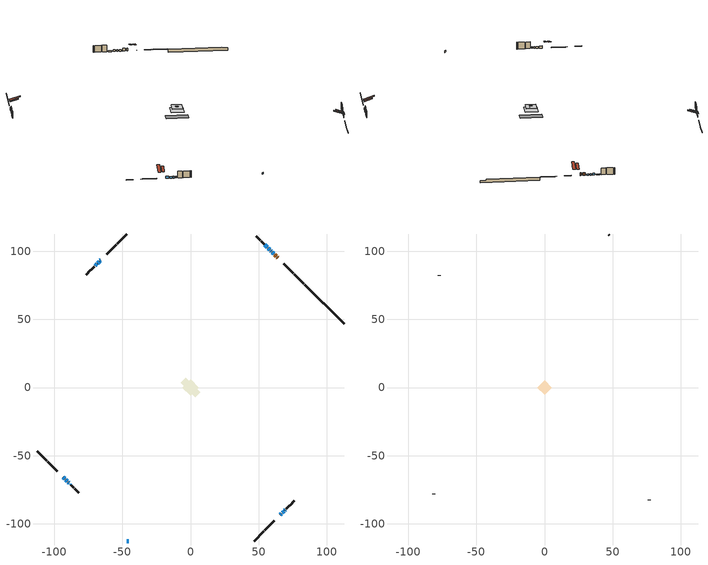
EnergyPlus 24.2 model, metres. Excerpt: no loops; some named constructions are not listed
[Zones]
conditioned space
 floor adiabatic (AdiabaticFloorConstruction): -6.22,0 0,6.22 6.22,0 0,-6.22 z3.63
 floor foundation (Slab1 construction): -7.19,3.61 -3.61,7.19 7.19,-3.61 3.61,-7.19 z-1.22
 wall outside (RimJoist1 construction): 46.62,-112.54 53.66,-105.5 / -112.54,-46.62 -105.5,-53.66 / -46.62,112.54 -53.66,105.5 / 83.13,76.03 76.09,83.07 z1.19:1.49
 wall outside (RimJoist2 construction): 54.32,-104.84 61.36,-97.8 / -104.84,-54.32 -97.8,-61.36 / -54.32,104.84 -61.36,97.8 / 75.43,83.73 68.39,90.77 z1.19:1.49
 wall outside (AdiabaticWallConstruction 1): 63.99,95.17 63.53,95.63 / 62.88,96.29 61.65,97.51 z1.19:3.22
 wall outside (AdiabaticWallConstruction): 61,98.16 59.92,99.24 z1.19:2.11; -46.62,-112.54 -45.17,-112.54 / -65.76,93.4 -66.41,92.75 / -91.45,-67.71 -90.37,-68.79 / -68.59,90.57 -69.88,89.28 / 67.28,-91.88 68.58,-90.58 / 69.23,-89.93 69.51,-89.65 / -89.71,-69.45 -89.2,-69.96 / -88.55,-70.62 -88.37,-70.79 z1.19:2.41; 59.26,99.9 58.72,100.44 z1.19:2.21; 58.07,101.09 56.99,102.17 z1.19:2.56; -93.4,-65.76 -92.1,-67.06 z1.19:2.71; 56.33,102.83 54.61,104.55 / -67.07,92.09 -67.93,91.23 / 65.76,-93.4 66.63,-92.53 z1.19:1.8
 wall outside (Wall1 construction): 70.17,-89 72.35,-86.81 / -87.72,-71.44 -85.54,-73.62 / -70.54,88.62 -72.72,86.44 / 53.95,105.21 51.77,107.39 z1.19:6.07
 wall outside (Wall2 construction): 73,-86.16 75.99,-83.17 / -84.88,-74.28 -81.89,-77.27 / -73.38,85.78 -76.36,82.8 / 51.11,108.05 48.12,111.04 z1.19:6.07
 wall foundation (FoundationWall1 construction): 83.79,75.37,-1.22 83.79,75.37,1.19 109.67,49.49,1.19 109.67,49.49,0.46 112.54,46.62,0.46 112.54,46.62,-1.22
 window (WindowConstruction): 61,98.16 59.92,99.24 z1.19:2.1
 window (WindowConstruction 11): -46.62,-112.54 -45.17,-112.54 z1.19:2.41
 window (WindowConstruction 3): 59.26,99.9 58.72,100.44 z1.19:2.2
 window (WindowConstruction 4): 58.07,101.09 56.99,102.17 z1.19:2.56
 window (WindowConstruction 5): -65.76,93.4 -66.41,92.75 z1.19:2.41
 window (WindowConstruction 6): -93.4,-65.76 -92.1,-67.06 z1.19:2.71
 window (WindowConstruction 7): -91.45,-67.71 -90.37,-68.79 z1.19:2.41
 window (WindowConstruction 12): 56.33,102.83 54.61,104.55 z1.19:1.8
 window (WindowConstruction 13): -67.07,92.09 -67.93,91.23 z1.19:1.8
 window (WindowConstruction 14): 65.76,-93.4 66.63,-92.53 z1.19:1.8
 window (WindowConstruction 1): -68.59,90.57 -69.88,89.28 z1.19:2.41
 window (WindowConstruction 2): 67.28,-91.88 68.58,-90.58 z1.19:2.41
 window (WindowConstruction 8): 69.23,-89.93 69.51,-89.65 z1.19:2.41
 window (WindowConstruction 9): -89.71,-69.45 -89.2,-69.96 z1.19:2.41
 window (WindowConstruction 10): -88.54,-70.62 -88.37,-70.79 z1.19:2.41
 door (Door): 63.99,95.17 63.53,95.63 z1.19:3.22
 door (Door 1): 62.87,96.29 61.65,97.51 z1.19:3.22
 ceiling adiabatic (AdiabaticFloorConstruction): 0,-6.22 6.22,0 0,6.22 -6.22,0 z3.63
 roof outside (Roof3 construction): 65.11,-94.05,6.07 61.1,-90.04,7.96 60.04,-91.1,7.96 64.05,-95.11,6.07; -94.05,-65.11,6.07 -90.04,-61.1,7.96 -91.1,-60.04,7.96 -95.11,-64.05,6.07; -65.11,94.05,6.07 -61.1,90.04,7.96 -60.04,91.1,7.96 -64.05,95.11,6.07; 64.64,94.52,6.07 60.63,90.51,7.96 61.69,89.45,7.96 65.7,93.46,6.07
attic - vented
 floor to conditioned space (Floor1 construction Reversed): -5.18,0 0,5.18 5.18,0 0,-5.18 z6.07
 floor to conditioned space (Floor2 construction Reversed): -1.36,0 0,1.36 1.36,0 0,-1.36 z6.07
 wall outside (Wall3 construction): 76.65,-82.51 76.84,-82.32 / -81.23,-77.93 -81.04,-78.12 / -77.02,82.14 -77.21,81.95 / 47.47,111.69 47.27,111.89 z1.19:6.07
 roof outside (Roof1 construction): 63.39,-95.77,6.07 58.18,-90.55,8.53 56.8,-91.92,8.53 62.02,-97.14,6.07; -95.77,-63.39,6.07 -90.55,-58.18,8.53 -91.92,-56.8,8.53 -97.14,-62.02,6.07; -63.39,95.77,6.07 -58.18,90.55,8.53 -56.8,91.92,8.53 -62.02,97.14,6.07; 66.36,92.8,6.07 61.14,87.59,8.53 62.52,86.21,8.53 67.73,91.43,6.07
[Material] Roughness=Rough; Thermal Absorptance=0.9
Name | Thickness {m} | Conductivity {W/m-K} | Density {kg/m3} | Specific Heat {J/kg-K} | Solar Absorptance | Visible Absorptance
ceiling loosefill ins | 0.338667 | 0.0480833 | 16.02 | 1046.75 | 0.7 | 0.7
ceiling stud and cavity | 0.1397 | 0.629645 | 65.682 | 1177.47 | 0.7 | 0.7
ceiling stud and cavity 1 | 0.1397 | 0.678077 | 65.682 | 1177.47 | 0.7 | 0.7
gypsum board | 0.0127 | 0.160291 | 801 | 837.4 | 0.6 | 0.6
[Construction]
Floor1 construction: ceiling loosefill ins, ceiling stud and cavity, gypsum board
Floor2 construction: ceiling loosefill ins, ceiling stud and cavity 1, gypsum board
[EnergyManagementSystem:OutputVariable] Type of Data in Variable=Summed; Update Frequency=ZoneTimestep
Name | EMS Variable | EMS Program or Subroutine | Units
loads_htg_mechvent_annual_outvar; Energy Management System Output Variable 20 | loads_htg_mechvent | component_loads_program | J
loads_htg_whf_annual_outvar; Energy Management System Output Variable 21 | loads_htg_whf | component_loads_program | J
loads_htg_ducts_annual_outvar; Energy Management System Output Variable 22 | loads_htg_ducts | component_loads_program | J
loads_htg_intgains_annual_outvar; Energy Management System Output Variable 23 | loads_htg_intgains | component_loads_program | J
loads_htg_lighting_annual_outvar; Energy Management System Output Variable 24 | loads_htg_lighting | component_loads_program | J
loads_clg_roofs_annual_outvar; Energy Management System Output Variable 25 | loads_clg_roofs | component_loads_program | J
loads_clg_ceilings_annual_outvar; Energy Management System Output Variable 26 | loads_clg_ceilings | component_loads_program | J
loads_clg_walls_annual_outvar; Energy Management System Output Variable 27 | loads_clg_walls | component_loads_program | J
loads_clg_rim_joists_annual_outvar; Energy Management System Output Variable 28 | loads_clg_rim_joists | component_loads_program | J
loads_clg_foundation_walls_annual_outvar; Energy Management System Output Variable 29 | loads_clg_foundation_walls | component_loads_program | J
loads_clg_doors_annual_outvar; Energy Management System Output Variable 30 | loads_clg_doors | component_loads_program | J
loads_clg_windows_conduction_annual_outvar; Energy Management System Output Variable 31 | loads_clg_windows_conduction | component_loads_program | J
loads_clg_windows_solar_annual_outvar; Energy Management System Output Variable 32 | loads_clg_windows_solar | component_loads_program | J
loads_clg_skylights_conduction_annual_outvar; Energy Management System Output Variable 33 | loads_clg_skylights_conduction | component_loads_program | J
loads_clg_skylights_solar_annual_outvar; Energy Management System Output Variable 34 | loads_clg_skylights_solar | component_loads_program | J
loads_clg_floors_annual_outvar; Energy Management System Output Variable 35 | loads_clg_floors | component_loads_program | J
loads_clg_slabs_annual_outvar; Energy Management System Output Variable 36 | loads_clg_slabs | component_loads_program | J
loads_clg_internal_mass_annual_outvar; Energy Management System Output Variable 37 | loads_clg_internal_mass | component_loads_program | J
loads_clg_infil_annual_outvar; Energy Management System Output Variable 38 | loads_clg_infil | component_loads_program | J
loads_clg_natvent_annual_outvar; Energy Management System Output Variable 39 | loads_clg_natvent | component_loads_program | J
loads_clg_mechvent_annual_outvar; Energy Management System Output Variable 40 | loads_clg_mechvent | component_loads_program | J
loads_clg_whf_annual_outvar; Energy Management System Output Variable 41 | loads_clg_whf | component_loads_program | J
loads_clg_ducts_annual_outvar; Energy Management System Output Variable 42 | loads_clg_ducts | component_loads_program | J
loads_clg_intgains_annual_outvar; Energy Management System Output Variable 43 | loads_clg_intgains | component_loads_program | J
loads_clg_lighting_annual_outvar; Energy Management System Output Variable 44 | loads_clg_lighting | component_loads_program | J
loads_htg_tot_annual_outvar; Energy Management System Output Variable 1; Energy Management System Output Variable 45 | loads_htg_tot | total_loads_program | J
loads_clg_tot_annual_outvar; Energy Management System Output Variable 2; Energy Management System Output Variable 46 | loads_clg_tot | total_loads_program | J
Energy Management System Output Variable 3 | htg_unmet_hours | unmet_hours_program | hr
Energy Management System Output Variable 4 | clg_unmet_hours | unmet_hours_program | hr
Energy Management System Output Variable 5 | loads_htg_roofs | component_loads_program | J
Energy Management System Output Variable 6 | loads_htg_ceilings | component_loads_program | J
Energy Management System Output Variable 7 | loads_htg_walls | component_loads_program | J
Energy Management System Output Variable 8 | loads_htg_rim_joists | component_loads_program | J
Energy Management System Output Variable 9 | loads_htg_foundation_walls | component_loads_program | J
Energy Management System Output Variable 10 | loads_htg_doors | component_loads_program | J
Energy Management System Output Variable 11 | loads_htg_windows_conduction | component_loads_program | J
Energy Management System Output Variable 12 | loads_htg_windows_solar | component_loads_program | J
Energy Management System Output Variable 13 | loads_htg_skylights_conduction | component_loads_program | J
Energy Management System Output Variable 14 | loads_htg_skylights_solar | component_loads_program | J
Energy Management System Output Variable 15 | loads_htg_floors | component_loads_program | J
Energy Management System Output Variable 16 | loads_htg_slabs | component_loads_program | J
Energy Management System Output Variable 17 | loads_htg_internal_mass | component_loads_program | J
Energy Management System Output Variable 18 | loads_htg_infil | component_loads_program | J
Energy Management System Output Variable 19 | loads_htg_natvent | component_loads_program | J
[Schedule:Day:Interval]
interior lighting schedule day: No, 01:00, 0.108182, 04:00, 0.0901515, 05:00, 0.0991667, 06:00, 0.162273, 07:00, 0.270455, 08:00, 0.342576, 10:00, 0.369621, 11:00, 0.351591, 12:00, 0.333561, 13:00, 0.324545, 14:00, 0.31553, 15:00, 0.333561, 16:00, 0.369621, 17:00, 0.450758, 18:00, 0.585985, 19:00, 0.775303, 20:00, 0.955606, 21:00, 0.991667, 22:00, 0.712197, 23:00, 0.360606, 24:00, 0.162273
interior lighting schedule day 1: No, 01:00, 0.100909, 04:00, 0.0840909, 05:00, 0.0925, 06:00, 0.151364, 07:00, 0.252273, 08:00, 0.319545, 10:00, 0.344773, 11:00, 0.327955, 12:00, 0.311136, 13:00, 0.302727, 14:00, 0.294318, 15:00, 0.311136, 16:00, 0.344773, 17:00, 0.420455, 18:00, 0.546591, 19:00, 0.723182, 20:00, 0.891364, 21:00, 0.925, 22:00, 0.664318, 23:00, 0.336364, 24:00, 0.151364
interior lighting schedule day 2: No, 01:00, 0.0927273, 04:00, 0.0772727, 05:00, 0.085, 06:00, 0.139091, 07:00, 0.231818, 08:00, 0.293636, 10:00, 0.316818, 11:00, 0.301364, 12:00, 0.285909, 13:00, 0.278182, 14:00, 0.270455, 15:00, 0.285909, 16:00, 0.316818, 17:00, 0.386364, 18:00, 0.502273, 19:00, 0.664545, 20:00, 0.819091, 21:00, 0.85, 22:00, 0.610455, 23:00, 0.309091, 24:00, 0.139091
interior lighting schedule day 3: No, 01:00, 0.0845455, 04:00, 0.0704545, 05:00, 0.0775, 06:00, 0.126818, 07:00, 0.211364, 08:00, 0.267727, 10:00, 0.288864, 11:00, 0.274773, 12:00, 0.260682, 13:00, 0.253636, 14:00, 0.246591, 15:00, 0.260682, 16:00, 0.288864, 17:00, 0.352273, 18:00, 0.457955, 19:00, 0.605909, 20:00, 0.746818, 21:00, 0.775, 22:00, 0.556591, 23:00, 0.281818, 24:00, 0.126818
interior lighting schedule day 4: No, 01:00, 0.0763636, 04:00, 0.0636364, 05:00, 0.07, 06:00, 0.114545, 07:00, 0.190909, 08:00, 0.241818, 10:00, 0.260909, 11:00, 0.248182, 12:00, 0.235455, 13:00, 0.229091, 14:00, 0.222727, 15:00, 0.235455, 16:00, 0.260909, 17:00, 0.318182, 18:00, 0.413636, 19:00, 0.547273, 20:00, 0.674545, 21:00, 0.7, 22:00, 0.502727, 23:00, 0.254545, 24:00, 0.114545
interior lighting schedule day 5: No, 01:00, 0.0727273, 04:00, 0.0606061, 05:00, 0.0666667, 06:00, 0.109091, 07:00, 0.181818, 08:00, 0.230303, 10:00, 0.248485, 11:00, 0.236364, 12:00, 0.224242, 13:00, 0.218182, 14:00, 0.212121, 15:00, 0.224242, 16:00, 0.248485, 17:00, 0.30303, 18:00, 0.393939, 19:00, 0.521212, 20:00, 0.642424, 21:00, 0.666667, 22:00, 0.478788, 23:00, 0.242424, 24:00, 0.109091
interior lighting schedule day 6: No, 01:00, 0.0745455, 04:00, 0.0621212, 05:00, 0.0683333, 06:00, 0.111818, 07:00, 0.186364, 08:00, 0.236061, 10:00, 0.254697, 11:00, 0.242273, 12:00, 0.229848, 13:00, 0.223636, 14:00, 0.217424, 15:00, 0.229848, 16:00, 0.254697, 17:00, 0.310606, 18:00, 0.403788, 19:00, 0.534242, 20:00, 0.658485, 21:00, 0.683333, 22:00, 0.490758, 23:00, 0.248485, 24:00, 0.111818
interior lighting schedule day 7: No, 01:00, 0.08, 04:00, 0.0666667, 05:00, 0.0733333, 06:00, 0.12, 07:00, 0.2, 08:00, 0.253333, 10:00, 0.273333, 11:00, 0.26, 12:00, 0.246667, 13:00, 0.24, 14:00, 0.233333, 15:00, 0.246667, 16:00, 0.273333, 17:00, 0.333333, 18:00, 0.433333, 19:00, 0.573333, 20:00, 0.706667, 21:00, 0.733333, 22:00, 0.526667, 23:00, 0.266667, 24:00, 0.12
interior lighting schedule day 8: No, 01:00, 0.0890909, 04:00, 0.0742424, 05:00, 0.0816667, 06:00, 0.133636, 07:00, 0.222727, 08:00, 0.282121, 10:00, 0.304394, 11:00, 0.289545, 12:00, 0.274697, 13:00, 0.267273, 14:00, 0.259848, 15:00, 0.274697, 16:00, 0.304394, 17:00, 0.371212, 18:00, 0.482576, 19:00, 0.638485, 20:00, 0.78697, 21:00, 0.816667, 22:00, 0.586515, 23:00, 0.29697, 24:00, 0.133636
interior lighting schedule day 9: No, 01:00, 0.0972727, 04:00, 0.0810606, 05:00, 0.0891667, 06:00, 0.145909, 07:00, 0.243182, 08:00, 0.30803, 10:00, 0.332348, 11:00, 0.316136, 12:00, 0.299924, 13:00, 0.291818, 14:00, 0.283712, 15:00, 0.299924, 16:00, 0.332348, 17:00, 0.405303, 18:00, 0.526894, 19:00, 0.697121, 20:00, 0.859242, 21:00, 0.891667, 22:00, 0.640379, 23:00, 0.324242, 24:00, 0.145909
interior lighting schedule day 10: No, 01:00, 0.105455, 04:00, 0.0878788, 05:00, 0.0966667, 06:00, 0.158182, 07:00, 0.263636, 08:00, 0.333939, 10:00, 0.360303, 11:00, 0.342727, 12:00, 0.325152, 13:00, 0.316364, 14:00, 0.307576, 15:00, 0.325152, 16:00, 0.360303, 17:00, 0.439394, 18:00, 0.571212, 19:00, 0.755758, 20:00, 0.931515, 21:00, 0.966667, 22:00, 0.694242, 23:00, 0.351515, 24:00, 0.158182
interior lighting schedule day 11: No, 01:00, 0.109091, 04:00, 0.0909091, 05:00, 0.1, 06:00, 0.163636, 07:00, 0.272727, 08:00, 0.345455, 10:00, 0.372727, 11:00, 0.354545, 12:00, 0.336364, 13:00, 0.327273, 14:00, 0.318182, 15:00, 0.336364, 16:00, 0.372727, 17:00, 0.454545, 18:00, 0.590909, 19:00, 0.781818, 20:00, 0.963636, 21:00, 1, 22:00, 0.718182, 23:00, 0.363636, 24:00, 0.163636
interior lighting schedule default day; occupants schedule default day; clothes dryer schedule default day; cooking range schedule default day; mech vent range fan 0 schedule default day; misc plug loads schedule default day; general water use schedule default day; heating setpoint default day; cooling setpoint default day; clothes dryer exhaust 0 schedule default day; cooling season schedule day; cooling season schedule day 2; cooling season schedule default day; exterior lighting schedule default day; natural vent schedule default day: No, 24:00, 0
occupants schedule day: No, 05:00, 0.426829, 06:00, 0.719512, 07:00, 1, 08:00, 0.670732, 09:00, 0.329268, 14:00, 0.170732, 15:00, 0.231707, 16:00, 0.329268, 17:00, 0.5, 18:00, 0.670732, 19:00, 0.829268, 21:00, 1, 22:00, 0.853659, 23:00, 0.646341, 24:00, 0.426829
clothes dryer schedule day; clothes dryer exhaust 0 schedule day: No, 01:00, 0.123457, 02:00, 0.0740741, 03:00, 0.0493827, 04:00, 0.0246914, 05:00, 0.0493827, 06:00, 0.0740741, 07:00, 0.197531, 08:00, 0.395062, 09:00, 0.592593, 10:00, 0.839506, 11:00, 0.962963, 12:00, 1, 13:00, 0.91358, 14:00, 0.82716, 15:00, 0.716049, 16:00, 0.753086, 17:00, 0.679012, 18:00, 0.666667, 20:00, 0.62963, 21:00, 0.641975, 22:00, 0.666667, 23:00, 0.54321, 24:00, 0.296296
cooking range schedule day: No, 05:00, 0.0597015, 06:00, 0.11194, 07:00, 0.171642, 08:00, 0.291045, 11:00, 0.343284, 12:00, 0.402985, 13:00, 0.462687, 14:00, 0.343284, 15:00, 0.291045, 16:00, 0.402985, 17:00, 0.567164, 18:00, 1, 19:00, 0.850746, 20:00, 0.432836, 21:00, 0.291045, 22:00, 0.231343, 23:00, 0.171642, 24:00, 0.11194
mech vent range fan 0 schedule day: No, 18:00, 0, 19:00, 1, 20:00, 0.2, 24:00, 0
misc plug loads schedule day: No, 06:00, 0.705882, 07:00, 0.745098, 08:00, 0.803922, 15:00, 0.823529, 16:00, 0.862745, 17:00, 0.921569, 18:00, 0.980392, 19:00, 1, 20:00, 0.980392, 21:00, 0.941176, 22:00, 0.862745, 23:00, 0.784314, 24:00, 0.72549
general water use schedule day: No, 01:00, 0.315068, 03:00, 0.287671, 04:00, 0.342466, 05:00, 0.369863, 06:00, 0.520548, 07:00, 0.60274, 08:00, 0.534247, 10:00, 0.506849, 11:00, 0.465753, 14:00, 0.479452, 15:00, 0.534247, 16:00, 0.589041, 17:00, 0.69863, 18:00, 0.876712, 19:00, 0.890411, 20:00, 0.986301, 21:00, 1, 22:00, 0.863014, 23:00, 0.616438, 24:00, 0.465753
heating setpoint day: No, 07:00, 18, 23:00, 21, 24:00, 18
cooling setpoint day: No, 24:00, 25
cooling season schedule day 1: No, 24:00, 1
exterior lighting schedule day: No, 01:00, 0.566667, 03:00, 0.524167, 05:00, 0.495833, 06:00, 0.5525, 07:00, 0.623333, 08:00, 0.580833, 09:00, 0.439167, 10:00, 0.354167, 12:00, 0.34, 13:00, 0.354167, 14:00, 0.396667, 15:00, 0.425, 16:00, 0.495833, 17:00, 0.623333, 18:00, 0.793333, 19:00, 0.906667, 20:00, 0.963333, 21:00, 0.991667, 22:00, 0.920833, 23:00, 0.793333, 24:00, 0.665833
exterior lighting schedule day 1: No, 01:00, 0.528571, 03:00, 0.488929, 05:00, 0.4625, 06:00, 0.515357, 07:00, 0.581429, 08:00, 0.541786, 09:00, 0.409643, 10:00, 0.330357, 12:00, 0.317143, 13:00, 0.330357, 14:00, 0.37, 15:00, 0.396429, 16:00, 0.4625, 17:00, 0.581429, 18:00, 0.74, 19:00, 0.845714, 20:00, 0.898571, 21:00, 0.925, 22:00, 0.858929, 23:00, 0.74, 24:00, 0.621071
exterior lighting schedule day 10: No, 01:00, 0.552381, 03:00, 0.510952, 05:00, 0.483333, 06:00, 0.538571, 07:00, 0.607619, 08:00, 0.56619, 09:00, 0.428095, 10:00, 0.345238, 12:00, 0.331429, 13:00, 0.345238, 14:00, 0.386667, 15:00, 0.414286, 16:00, 0.483333, 17:00, 0.607619, 18:00, 0.773333, 19:00, 0.88381, 20:00, 0.939048, 21:00, 0.966667, 22:00, 0.897619, 23:00, 0.773333, 24:00, 0.649048
exterior lighting schedule day 11: No, 01:00, 0.571429, 03:00, 0.528571, 05:00, 0.5, 06:00, 0.557143, 07:00, 0.628571, 08:00, 0.585714, 09:00, 0.442857, 10:00, 0.357143, 12:00, 0.342857, 13:00, 0.357143, 14:00, 0.4, 15:00, 0.428571, 16:00, 0.5, 17:00, 0.628571, 18:00, 0.8, 19:00, 0.914286, 20:00, 0.971429, 21:00, 1, 22:00, 0.928571, 23:00, 0.8, 24:00, 0.671429
exterior lighting schedule day 2: No, 01:00, 0.485714, 03:00, 0.449286, 05:00, 0.425, 06:00, 0.473571, 07:00, 0.534286, 08:00, 0.497857, 09:00, 0.376429, 10:00, 0.303571, 12:00, 0.291429, 13:00, 0.303571, 14:00, 0.34, 15:00, 0.364286, 16:00, 0.425, 17:00, 0.534286, 18:00, 0.68, 19:00, 0.777143, 20:00, 0.825714, 21:00, 0.85, 22:00, 0.789286, 23:00, 0.68, 24:00, 0.570714
exterior lighting schedule day 3: No, 01:00, 0.442857, 03:00, 0.409643, 05:00, 0.3875, 06:00, 0.431786, 07:00, 0.487143, 08:00, 0.453929, 09:00, 0.343214, 10:00, 0.276786, 12:00, 0.265714, 13:00, 0.276786, 14:00, 0.31, 15:00, 0.332143, 16:00, 0.3875, 17:00, 0.487143, 18:00, 0.62, 19:00, 0.708571, 20:00, 0.752857, 21:00, 0.775, 22:00, 0.719643, 23:00, 0.62, 24:00, 0.520357
exterior lighting schedule day 4: No, 01:00, 0.4, 03:00, 0.37, 05:00, 0.35, 06:00, 0.39, 07:00, 0.44, 08:00, 0.41, 09:00, 0.31, 10:00, 0.25, 12:00, 0.24, 13:00, 0.25, 14:00, 0.28, 15:00, 0.3, 16:00, 0.35, 17:00, 0.44, 18:00, 0.56, 19:00, 0.64, 20:00, 0.68, 21:00, 0.7, 22:00, 0.65, 23:00, 0.56, 24:00, 0.47
exterior lighting schedule day 5: No, 01:00, 0.380952, 03:00, 0.352381, 05:00, 0.333333, 06:00, 0.371429, 07:00, 0.419048, 08:00, 0.390476, 09:00, 0.295238, 10:00, 0.238095, 12:00, 0.228571, 13:00, 0.238095, 14:00, 0.266667, 15:00, 0.285714, 16:00, 0.333333, 17:00, 0.419048, 18:00, 0.533333, 19:00, 0.609524, 20:00, 0.647619, 21:00, 0.666667, 22:00, 0.619048, 23:00, 0.533333, 24:00, 0.447619
exterior lighting schedule day 6: No, 01:00, 0.390476, 03:00, 0.36119, 05:00, 0.341667, 06:00, 0.380714, 07:00, 0.429524, 08:00, 0.400238, 09:00, 0.302619, 10:00, 0.244048, 12:00, 0.234286, 13:00, 0.244048, 14:00, 0.273333, 15:00, 0.292857, 16:00, 0.341667, 17:00, 0.429524, 18:00, 0.546667, 19:00, 0.624762, 20:00, 0.66381, 21:00, 0.683333, 22:00, 0.634524, 23:00, 0.546667, 24:00, 0.45881
exterior lighting schedule day 7: No, 01:00, 0.419048, 03:00, 0.387619, 05:00, 0.366667, 06:00, 0.408571, 07:00, 0.460952, 08:00, 0.429524, 09:00, 0.324762, 10:00, 0.261905, 12:00, 0.251429, 13:00, 0.261905, 14:00, 0.293333, 15:00, 0.314286, 16:00, 0.366667, 17:00, 0.460952, 18:00, 0.586667, 19:00, 0.670476, 20:00, 0.712381, 21:00, 0.733333, 22:00, 0.680952, 23:00, 0.586667, 24:00, 0.492381
exterior lighting schedule day 8: No, 01:00, 0.466667, 03:00, 0.431667, 05:00, 0.408333, 06:00, 0.455, 07:00, 0.513333, 08:00, 0.478333, 09:00, 0.361667, 10:00, 0.291667, 12:00, 0.28, 13:00, 0.291667, 14:00, 0.326667, 15:00, 0.35, 16:00, 0.408333, 17:00, 0.513333, 18:00, 0.653333, 19:00, 0.746667, 20:00, 0.793333, 21:00, 0.816667, 22:00, 0.758333, 23:00, 0.653333, 24:00, 0.548333
exterior lighting schedule day 9: No, 01:00, 0.509524, 03:00, 0.47131, 05:00, 0.445833, 06:00, 0.496786, 07:00, 0.560476, 08:00, 0.522262, 09:00, 0.394881, 10:00, 0.318452, 12:00, 0.305714, 13:00, 0.318452, 14:00, 0.356667, 15:00, 0.382143, 16:00, 0.445833, 17:00, 0.560476, 18:00, 0.713333, 19:00, 0.815238, 20:00, 0.86619, 21:00, 0.891667, 22:00, 0.827976, 23:00, 0.713333, 24:00, 0.59869
[Schedule:Week:Daily]
heating setpoint Week Rule - Jan1-Dec31: heating setpoint day, heating setpoint day, heating setpoint day, heating setpoint day, heating setpoint day, heating setpoint day, heating setpoint day, heating setpoint default day, heating setpoint default day, heating setpoint default day, heating setpoint default day, heating setpoint default day
cooling setpoint Week Rule - Jan1-Dec31: cooling setpoint day, cooling setpoint day, cooling setpoint day, cooling setpoint day, cooling setpoint day, cooling setpoint day, cooling setpoint day, cooling setpoint default day, cooling setpoint default day, cooling setpoint default day, cooling setpoint default day, cooling setpoint default day
clothes dryer exhaust 0 schedule Week Rule - Jan1-Dec31: clothes dryer exhaust 0 schedule day, clothes dryer exhaust 0 schedule day, clothes dryer exhaust 0 schedule day, clothes dryer exhaust 0 schedule day, clothes dryer exhaust 0 schedule day, clothes dryer exhaust 0 schedule day, clothes dryer exhaust 0 schedule day, clothes dryer exhaust 0 schedule default day, clothes dryer exhaust 0 schedule default day, clothes dryer exhaust 0 schedule default day, clothes dryer exhaust 0 schedule default day, clothes dryer exhaust 0 schedule default day
cooling season schedule Week Rule - Jan1-May26: cooling season schedule day, cooling season schedule day, cooling season schedule day, cooling season schedule day, cooling season schedule day, cooling season schedule day, cooling season schedule day, cooling season schedule default day, cooling season schedule default day, cooling season schedule default day, cooling season schedule default day, cooling season schedule default day
cooling season schedule Week Rule - May27-Jun2: cooling season schedule day, cooling season schedule day, cooling season schedule day, cooling season schedule day, cooling season schedule day, cooling season schedule day 1, cooling season schedule day 1, cooling season schedule default day, cooling season schedule default day, cooling season schedule default day, cooling season schedule default day, cooling season schedule default day
cooling season schedule Week Rule - Jun3-Aug25: cooling season schedule day 1, cooling season schedule day 1, cooling season schedule day 1, cooling season schedule day 1, cooling season schedule day 1, cooling season schedule day 1, cooling season schedule day 1, cooling season schedule default day, cooling season schedule default day, cooling season schedule default day, cooling season schedule default day, cooling season schedule default day
cooling season schedule Week Rule - Aug26-Sep1: cooling season schedule day 1, cooling season schedule day 1, cooling season schedule day 1, cooling season schedule day 1, cooling season schedule day 1, cooling season schedule day 1, cooling season schedule day 2, cooling season schedule default day, cooling season schedule default day, cooling season schedule default day, cooling season schedule default day, cooling season schedule default day
cooling season schedule Week Rule - Sep2-Dec31: cooling season schedule day 2, cooling season schedule day 2, cooling season schedule day 2, cooling season schedule day 2, cooling season schedule day 2, cooling season schedule day 2, cooling season schedule day 2, cooling season schedule default day, cooling season schedule default day, cooling season schedule default day, cooling season schedule default day, cooling season schedule default day
exterior lighting schedule Week Rule - Aug5-Aug25: exterior lighting schedule day 7, exterior lighting schedule day 7, exterior lighting schedule day 7, exterior lighting schedule day 7, exterior lighting schedule day 7, exterior lighting schedule day 7, exterior lighting schedule day 7, exterior lighting schedule default day, exterior lighting schedule default day, exterior lighting schedule default day, exterior lighting schedule default day, exterior lighting schedule default day
exterior lighting schedule Week Rule - Aug26-Sep1: exterior lighting schedule day 7, exterior lighting schedule day 7, exterior lighting schedule day 7, exterior lighting schedule day 7, exterior lighting schedule day 7, exterior lighting schedule day 7, exterior lighting schedule day 8, exterior lighting schedule default day, exterior lighting schedule default day, exterior lighting schedule default day, exterior lighting schedule default day, exterior lighting schedule default day
exterior lighting schedule Week Rule - Sep2-Sep29: exterior lighting schedule day 8, exterior lighting schedule day 8, exterior lighting schedule day 8, exterior lighting schedule day 8, exterior lighting schedule day 8, exterior lighting schedule day 8, exterior lighting schedule day 8, exterior lighting schedule default day, exterior lighting schedule default day, exterior lighting schedule default day, exterior lighting schedule default day, exterior lighting schedule default day
exterior lighting schedule Week Rule - Sep30-Oct6: exterior lighting schedule day 8, exterior lighting schedule day 9, exterior lighting schedule day 9, exterior lighting schedule day 9, exterior lighting schedule day 9, exterior lighting schedule day 9, exterior lighting schedule day 9, exterior lighting schedule default day, exterior lighting schedule default day, exterior lighting schedule default day, exterior lighting schedule default day, exterior lighting schedule default day
exterior lighting schedule Week Rule - Oct7-Oct27: exterior lighting schedule day 9, exterior lighting schedule day 9, exterior lighting schedule day 9, exterior lighting schedule day 9, exterior lighting schedule day 9, exterior lighting schedule day 9, exterior lighting schedule day 9, exterior lighting schedule default day, exterior lighting schedule default day, exterior lighting schedule default day, exterior lighting schedule default day, exterior lighting schedule default day
exterior lighting schedule Week Rule - Oct28-Nov3: exterior lighting schedule day 9, exterior lighting schedule day 9, exterior lighting schedule day 9, exterior lighting schedule day 9, exterior lighting schedule day 10, exterior lighting schedule day 10, exterior lighting schedule day 10, exterior lighting schedule default day, exterior lighting schedule default day, exterior lighting schedule default day, exterior lighting schedule default day, exterior lighting schedule default day
exterior lighting schedule Week Rule - Nov4-Nov24: exterior lighting schedule day 10, exterior lighting schedule day 10, exterior lighting schedule day 10, exterior lighting schedule day 10, exterior lighting schedule day 10, exterior lighting schedule day 10, exterior lighting schedule day 10, exterior lighting schedule default day, exterior lighting schedule default day, exterior lighting schedule default day, exterior lighting schedule default day, exterior lighting schedule default day
exterior lighting schedule Week Rule - Nov25-Dec1: exterior lighting schedule day 10, exterior lighting schedule day 10, exterior lighting schedule day 10, exterior lighting schedule day 10, exterior lighting schedule day 10, exterior lighting schedule day 10, exterior lighting schedule day 11, exterior lighting schedule default day, exterior lighting schedule default day, exterior lighting schedule default day, exterior lighting schedule default day, exterior lighting schedule default day
exterior lighting schedule Week Rule - Dec2-Dec31: exterior lighting schedule day 11, exterior lighting schedule day 11, exterior lighting schedule day 11, exterior lighting schedule day 11, exterior lighting schedule day 11, exterior lighting schedule day 11, exterior lighting schedule day 11, exterior lighting schedule default day, exterior lighting schedule default day, exterior lighting schedule default day, exterior lighting schedule default day, exterior lighting schedule default day
natural vent schedule Week Rule - Jan1-Dec31: natural vent schedule default day, natural vent schedule default day, natural vent schedule default day, natural vent schedule default day, natural vent schedule default day, natural vent schedule default day, natural vent schedule default day, natural vent schedule default day, natural vent schedule default day, natural vent schedule default day, natural vent schedule default day, natural vent schedule default day
[Schedule:Year]
heating setpoint: heating setpoint Week Rule - Jan1-Dec31, 1, 1, 12, 31
cooling setpoint: cooling setpoint Week Rule - Jan1-Dec31, 1, 1, 12, 31
clothes dryer exhaust 0 schedule: clothes dryer exhaust 0 schedule Week Rule - Jan1-Dec31, 1, 1, 12, 31
cooling season schedule: cooling season schedule Week Rule - Jan1-May26, 1, 1, 5, 26, cooling season schedule Week Rule - May27-Jun2, 5, 27, 6, 2, cooling season schedule Week Rule - Jun3-Aug25, 6, 3, 8, 25, cooling season schedule Week Rule - Aug26-Sep1, 8, 26, 9, 1, cooling season schedule Week Rule - Sep2-Dec31, 9, 2, 12, 31
natural vent schedule: natural vent schedule Week Rule - Jan1-Dec31, 1, 1, 12, 31
